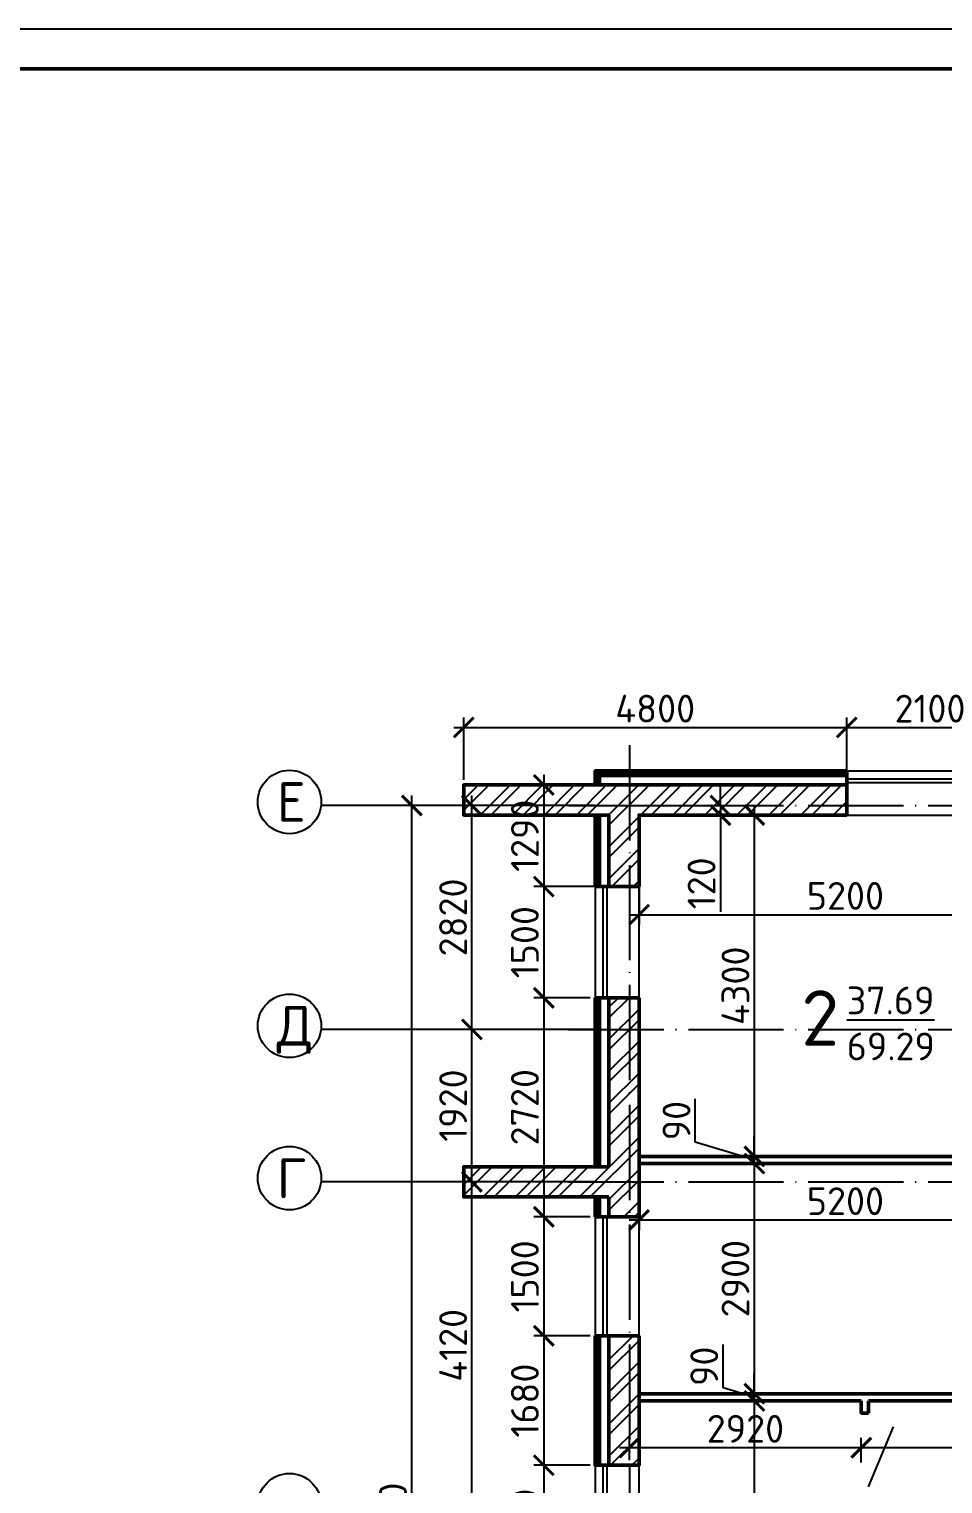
# Model space of a CAD drawing. Header units: millimetres. Extents: x -121275 to -95372, y 16759 to 40426.
# Drawn here: x -118187.4 to -118072.2, y 39449 to 39632.2 of the extents above; entities that cross this region are included whole.
import ezdxf

# ---------------------------------------------------------------- set-up
doc = ezdxf.new("R2010")
doc.units = ezdxf.units.MM
doc.header["$LTSCALE"] = 0.5
doc.linetypes.add('ACAD_ISO04W100', pattern=[30, 24, -3, 0, -3])
for name, color, linetype, lineweight in [('0.25-STAMP', 10, 'Continuous', 25), ('0.3-STAMP', 7, 'Continuous', 30), ('построения', 6, 'Continuous', 25), ('ТОЛСТЫЕ3', 7, 'Continuous', 50), ('ТОНКИЕе', 7, 'Continuous', 25)]:
    doc.layers.add(name, color=color, linetype=linetype, lineweight=lineweight)
for name, color, linetype in [('оси', 7, 'ACAD_ISO04W100'), ('размеры', 7, 'Continuous'), ('тонкие', 7, 'Continuous')]:
    doc.layers.add(name, color=color, linetype=linetype)
doc.styles.add('Наклонный', font='isocpeur.ttf', dxfattribs={"height": 3.5})
doc.dimstyles.new('СТРОИТЕЛЬНЫЙ', dxfattribs={"dimtxt": 3.5, "dimasz": 2.5, "dimexe": 1.25, "dimexo": 0.625, "dimtad": 1, "dimdec": 0, "dimlfac": 100, "dimdsep": 46, "dimtxsty": 'Наклонный', "dimblk1": 'ARCHTICK', "dimblk2": 'ARCHTICK', "dimsah": 1, "dimcen": 0, "dimdle": 1.25, "dimadec": 0, "dimazin": 0, "dimtfac": 0.75, "dimtdec": 0, "dimtmove": 0, "dimatfit": 3, "dimldrblk": 'ARCHTICK', "dimfxl": 1, "dimtolj": 1, "dimtzin": 0, "dimarcsym": 0})
pattern_1 = [(45, (2097.6295, 1014.2258), (-2.02055763, 2.02055763), []), (45, (2098.9765, 1014.2258), (-2.02055763, 2.02055763), [])]

# ---------------------------------------------------------------- blocks, each defined once
blk = doc.blocks.new('_ArchTick')
at = {"color": 0, "linetype": 'ByBlock', "const_width": 0.15}
blk.add_lwpolyline([(-0.5, -0.5), (0.5, 0.5)], dxfattribs=at)
blk = doc.blocks.new('*D943')
at = {"layer": 'Defpoints', "color": 0, "transparency": 16777216}
for p in [(-118131.56, 39487.02), (-118115.35, 39487.02), (-118115.35, 39445.82)]:
    blk.add_point(p, dxfattribs=at)
at = {"layer": 'размеры', "color": 0, "lineweight": -2, "transparency": 16777216}
for p, q in [((-118131.56, 39444.57), (-118131.56, 39488.27)), ((-118115.98, 39487.02), (-118132.81, 39487.02)), ((-118115.98, 39445.82), (-118132.81, 39445.82))]:
    blk.add_line(p, q, dxfattribs=at)
at = {"layer": 'размеры', "color": 0, "lineweight": -2, "transparency": 16777216, "xscale": 2.5, "yscale": 2.5, "zscale": 2.5}
for p, rotation in [((-118131.56, 39487.02), 90), ((-118131.56, 39445.82), 270)]:
    blk.add_blockref('_ArchTick', p, dxfattribs=dict(at, rotation=rotation))
at = {"layer": 'размеры', "color": 0, "transparency": 16777216, "insert": (-118133.93, 39466.42), "char_height": 3.5, "attachment_point": 5, "rotation": 90, "style": 'Наклонный'}
blk.add_mtext('\\A1;4120', dxfattribs=at)
blk = doc.blocks.new('*D944')
at = {"layer": 'Defpoints', "color": 0, "transparency": 16777216}
for p in [(-118131.56, 39506.22), (-118115.35, 39506.22), (-118115.35, 39487.02)]:
    blk.add_point(p, dxfattribs=at)
at = {"layer": 'размеры', "color": 0, "lineweight": -2, "transparency": 16777216}
for p, q in [((-118115.98, 39506.22), (-118132.81, 39506.22)), ((-118131.56, 39485.77), (-118131.56, 39507.47)), ((-118115.98, 39487.02), (-118132.81, 39487.02))]:
    blk.add_line(p, q, dxfattribs=at)
at = {"layer": 'размеры', "color": 0, "lineweight": -2, "transparency": 16777216, "xscale": 2.5, "yscale": 2.5, "zscale": 2.5}
for p, rotation in [((-118131.56, 39506.22), 90), ((-118131.56, 39487.02), 270)]:
    blk.add_blockref('_ArchTick', p, dxfattribs=dict(at, rotation=rotation))
at = {"layer": 'размеры', "color": 0, "transparency": 16777216, "insert": (-118133.93, 39496.62), "char_height": 3.5, "attachment_point": 5, "rotation": 90, "style": 'Наклонный'}
blk.add_mtext('\\A1;1920', dxfattribs=at)
blk = doc.blocks.new('*D945')
at = {"layer": 'Defpoints', "color": 0, "transparency": 16777216}
for p in [(-118131.56, 39534.42), (-118115.35, 39534.42), (-118115.35, 39506.22)]:
    blk.add_point(p, dxfattribs=at)
at = {"layer": 'размеры', "color": 0, "lineweight": -2, "transparency": 16777216}
for p, q in [((-118131.56, 39504.97), (-118131.56, 39535.67)), ((-118115.98, 39534.42), (-118132.81, 39534.42)), ((-118115.98, 39506.22), (-118132.81, 39506.22))]:
    blk.add_line(p, q, dxfattribs=at)
at = {"layer": 'размеры', "color": 0, "lineweight": -2, "transparency": 16777216, "xscale": 2.5, "yscale": 2.5, "zscale": 2.5}
for p, rotation in [((-118131.56, 39534.42), 90), ((-118131.56, 39506.22), 270)]:
    blk.add_blockref('_ArchTick', p, dxfattribs=dict(at, rotation=rotation))
at = {"layer": 'размеры', "color": 0, "transparency": 16777216, "insert": (-118133.93, 39520.32), "char_height": 3.5, "attachment_point": 5, "rotation": 90, "style": 'Наклонный'}
blk.add_mtext('\\A1;2820', dxfattribs=at)
blk = doc.blocks.new('*D972')
at = {"layer": 'Defpoints', "color": 0, "transparency": 16777216}
for p in [(-118119.38, 39534.42), (-118110.49, 39533.22), (-118100.24, 39533.22)]:
    blk.add_point(p, dxfattribs=at)
at = {"layer": 'размеры', "color": 0, "lineweight": -2, "transparency": 16777216}
for p, q in [((-118100.24, 39534.42), (-118100.24, 39536.92)), ((-118118.76, 39534.42), (-118098.99, 39534.42)), ((-118100.24, 39534.42), (-118100.24, 39533.22)), ((-118109.86, 39533.22), (-118098.99, 39533.22)), ((-118100.24, 39533.22), (-118100.24, 39521.02))]:
    blk.add_line(p, q, dxfattribs=at)
at = {"layer": 'размеры', "color": 0, "lineweight": -2, "transparency": 16777216, "xscale": 2.5, "yscale": 2.5, "zscale": 2.5}
for p, rotation in [((-118100.24, 39534.42), 270), ((-118100.24, 39533.22), 90)]:
    blk.add_blockref('_ArchTick', p, dxfattribs=dict(at, rotation=rotation))
at = {"layer": 'размеры', "color": 0, "transparency": 16777216, "insert": (-118102.62, 39524.62), "char_height": 3.5, "attachment_point": 5, "rotation": 90, "style": 'Наклонный'}
blk.add_mtext('\\A1;120', dxfattribs=at)
blk = doc.blocks.new('*D947')
at = {"layer": 'Defpoints', "color": 0, "transparency": 16777216}
for p in [(-118139.12, 39534.42), (-118131.56, 39534.42), (-118131.56, 39352.02)]:
    blk.add_point(p, dxfattribs=at)
at = {"layer": 'размеры', "color": 0, "lineweight": -2, "transparency": 16777216}
for p, q in [((-118139.12, 39350.77), (-118139.12, 39535.67)), ((-118132.18, 39534.42), (-118140.37, 39534.42)), ((-118132.18, 39352.02), (-118140.37, 39352.02))]:
    blk.add_line(p, q, dxfattribs=at)
at = {"layer": 'размеры', "color": 0, "lineweight": -2, "transparency": 16777216, "xscale": 2.5, "yscale": 2.5, "zscale": 2.5}
for p, rotation in [((-118139.12, 39534.42), 90), ((-118139.12, 39352.02), 270)]:
    blk.add_blockref('_ArchTick', p, dxfattribs=dict(at, rotation=rotation))
at = {"layer": 'размеры', "color": 0, "transparency": 16777216, "insert": (-118141.5, 39443.22), "char_height": 3.5, "attachment_point": 5, "rotation": 90, "style": 'Наклонный'}
blk.add_mtext('\\A1;18240', dxfattribs=at)
blk = doc.blocks.new('*D979')
at = {"layer": 'Defpoints', "color": 0, "transparency": 16777216}
for p in [(-118084.33, 39544.26), (-118084.33, 39537.27), (-118132.59, 39537.02)]:
    blk.add_point(p, dxfattribs=at)
at = {"layer": 'размеры', "color": 0, "lineweight": -2, "transparency": 16777216}
for p, q in [((-118132.59, 39537.65), (-118132.59, 39545.51)), ((-118084.33, 39537.9), (-118084.33, 39545.51)), ((-118133.84, 39544.26), (-118083.08, 39544.26))]:
    blk.add_line(p, q, dxfattribs=at)
at = {"layer": 'размеры', "color": 0, "lineweight": -2, "transparency": 16777216, "xscale": 2.5, "yscale": 2.5, "zscale": 2.5, "rotation": 180}
blk.add_blockref('_ArchTick', (-118132.59, 39544.26), dxfattribs=at)
at = {"layer": 'размеры', "color": 0, "lineweight": -2, "transparency": 16777216, "xscale": 2.5, "yscale": 2.5, "zscale": 2.5}
blk.add_blockref('_ArchTick', (-118084.33, 39544.26), dxfattribs=at)
at = {"layer": 'размеры', "color": 0, "transparency": 16777216, "insert": (-118108.46, 39546.63), "char_height": 3.5, "attachment_point": 5, "style": 'Наклонный'}
blk.add_mtext('\\A1;4800', dxfattribs=at)
blk = doc.blocks.new('*D980')
at = {"layer": 'Defpoints', "color": 0, "transparency": 16777216}
for p in [(-118063.33, 39544.26), (-118084.33, 39537.27), (-118063.33, 39538.77)]:
    blk.add_point(p, dxfattribs=at)
at = {"layer": 'размеры', "color": 0, "lineweight": -2, "transparency": 16777216}
for p, q in [((-118084.33, 39537.9), (-118084.33, 39545.51)), ((-118063.33, 39539.4), (-118063.33, 39545.51)), ((-118085.58, 39544.26), (-118062.08, 39544.26))]:
    blk.add_line(p, q, dxfattribs=at)
at = {"layer": 'размеры', "color": 0, "lineweight": -2, "transparency": 16777216, "xscale": 2.5, "yscale": 2.5, "zscale": 2.5, "rotation": 180}
blk.add_blockref('_ArchTick', (-118084.33, 39544.26), dxfattribs=at)
at = {"layer": 'размеры', "color": 0, "lineweight": -2, "transparency": 16777216, "xscale": 2.5, "yscale": 2.5, "zscale": 2.5}
blk.add_blockref('_ArchTick', (-118063.33, 39544.26), dxfattribs=at)
at = {"layer": 'размеры', "color": 0, "transparency": 16777216, "insert": (-118073.83, 39546.63), "char_height": 3.5, "attachment_point": 5, "style": 'Наклонный'}
blk.add_mtext('\\A1;2100', dxfattribs=at)
blk = doc.blocks.new('*D983')
at = {"layer": 'Defpoints', "color": 0, "transparency": 16777216}
for p in [(-118110.49, 39533.22), (-118058.49, 39533.22), (-118058.49, 39520.67)]:
    blk.add_point(p, dxfattribs=at)
at = {"layer": 'размеры', "color": 0, "lineweight": -2, "transparency": 16777216}
for p, q in [((-118110.49, 39532.6), (-118110.49, 39519.42)), ((-118058.49, 39532.6), (-118058.49, 39519.42)), ((-118111.74, 39520.67), (-118057.24, 39520.67))]:
    blk.add_line(p, q, dxfattribs=at)
at = {"layer": 'размеры', "color": 0, "lineweight": -2, "transparency": 16777216, "xscale": 2.5, "yscale": 2.5, "zscale": 2.5, "rotation": 180}
blk.add_blockref('_ArchTick', (-118110.49, 39520.67), dxfattribs=at)
at = {"layer": 'размеры', "color": 0, "lineweight": -2, "transparency": 16777216, "xscale": 2.5, "yscale": 2.5, "zscale": 2.5}
blk.add_blockref('_ArchTick', (-118058.49, 39520.67), dxfattribs=at)
at = {"layer": 'размеры', "color": 0, "transparency": 16777216, "insert": (-118084.49, 39523.04), "char_height": 3.5, "attachment_point": 5, "style": 'Наклонный'}
blk.add_mtext('\\A1;5200', dxfattribs=at)
blk = doc.blocks.new('*D987')
at = {"layer": 'Defpoints', "color": 0, "transparency": 16777216}
for p in [(-118097.41, 39533.22), (-118110.49, 39490.22), (-118095.97, 39490.22)]:
    blk.add_point(p, dxfattribs=at)
at = {"layer": 'размеры', "color": 0, "lineweight": -2, "transparency": 16777216}
for p, q in [((-118095.97, 39534.47), (-118095.97, 39488.97)), ((-118096.79, 39533.22), (-118094.72, 39533.22)), ((-118109.86, 39490.22), (-118094.72, 39490.22))]:
    blk.add_line(p, q, dxfattribs=at)
at = {"layer": 'размеры', "color": 0, "lineweight": -2, "transparency": 16777216, "xscale": 2.5, "yscale": 2.5, "zscale": 2.5}
for p, rotation in [((-118095.97, 39533.22), 90), ((-118095.97, 39490.22), 270)]:
    blk.add_blockref('_ArchTick', p, dxfattribs=dict(at, rotation=rotation))
at = {"layer": 'размеры', "color": 0, "transparency": 16777216, "insert": (-118098.35, 39511.72), "char_height": 3.5, "attachment_point": 5, "rotation": 90, "style": 'Наклонный'}
blk.add_mtext('\\A1;4300', dxfattribs=at)
blk = doc.blocks.new('*D988')
at = {"layer": 'Defpoints', "color": 0, "transparency": 16777216}
for p in [(-118110.49, 39490.22), (-118095.97, 39489.32), (-118095.97, 39489.32)]:
    blk.add_point(p, dxfattribs=at)
at = {"layer": 'размеры', "color": 0, "lineweight": -2, "transparency": 16777216}
for p, q in [((-118103.41, 39492.01), (-118103.41, 39497.46)), ((-118095.97, 39489.77), (-118103.41, 39492.01)), ((-118095.97, 39490.22), (-118095.97, 39492.72)), ((-118109.86, 39490.22), (-118094.72, 39490.22)), ((-118095.97, 39490.22), (-118095.97, 39489.32)), ((-118095.97, 39490.22), (-118095.97, 39489.32)), ((-118096.6, 39489.32), (-118097.22, 39489.32)), ((-118095.97, 39489.32), (-118095.97, 39486.82))]:
    blk.add_line(p, q, dxfattribs=at)
at = {"layer": 'размеры', "color": 0, "lineweight": -2, "transparency": 16777216, "xscale": 2.5, "yscale": 2.5, "zscale": 2.5}
for p, rotation in [((-118095.97, 39490.22), 270), ((-118095.97, 39489.32), 90)]:
    blk.add_blockref('_ArchTick', p, dxfattribs=dict(at, rotation=rotation))
at = {"layer": 'размеры', "color": 0, "transparency": 16777216, "insert": (-118105.78, 39494.73), "char_height": 3.5, "attachment_point": 5, "rotation": 90, "style": 'Наклонный'}
blk.add_mtext('\\A1;90', dxfattribs=at)
blk = doc.blocks.new('*D989')
at = {"layer": 'Defpoints', "color": 0, "transparency": 16777216}
for p in [(-118095.97, 39489.32), (-118095.97, 39460.32), (-118084.49, 39460.32)]:
    blk.add_point(p, dxfattribs=at)
at = {"layer": 'размеры', "color": 0, "lineweight": -2, "transparency": 16777216}
for p, q in [((-118095.97, 39490.57), (-118095.97, 39459.07)), ((-118096.6, 39489.32), (-118097.22, 39489.32)), ((-118085.11, 39460.32), (-118097.22, 39460.32))]:
    blk.add_line(p, q, dxfattribs=at)
at = {"layer": 'размеры', "color": 0, "lineweight": -2, "transparency": 16777216, "xscale": 2.5, "yscale": 2.5, "zscale": 2.5}
for p, rotation in [((-118095.97, 39489.32), 90), ((-118095.97, 39460.32), 270)]:
    blk.add_blockref('_ArchTick', p, dxfattribs=dict(at, rotation=rotation))
at = {"layer": 'размеры', "color": 0, "transparency": 16777216, "insert": (-118098.35, 39474.82), "char_height": 3.5, "attachment_point": 5, "rotation": 90, "style": 'Наклонный'}
blk.add_mtext('\\A1;2900', dxfattribs=at)
blk = doc.blocks.new('*D990')
at = {"layer": 'Defpoints', "color": 0, "transparency": 16777216}
for p in [(-118084.49, 39460.32), (-118095.97, 39459.42), (-118095.97, 39459.42)]:
    blk.add_point(p, dxfattribs=at)
at = {"layer": 'размеры', "color": 0, "lineweight": -2, "transparency": 16777216}
for p, q in [((-118099.91, 39461.06), (-118099.91, 39466.51)), ((-118095.97, 39460.32), (-118095.97, 39462.82)), ((-118095.97, 39459.87), (-118099.91, 39461.06)), ((-118085.11, 39460.32), (-118097.22, 39460.32)), ((-118095.97, 39460.32), (-118095.97, 39459.42)), ((-118095.97, 39460.32), (-118095.97, 39459.42)), ((-118096.6, 39459.42), (-118097.22, 39459.42)), ((-118095.97, 39459.42), (-118095.97, 39456.92))]:
    blk.add_line(p, q, dxfattribs=at)
at = {"layer": 'размеры', "color": 0, "lineweight": -2, "transparency": 16777216, "xscale": 2.5, "yscale": 2.5, "zscale": 2.5}
for p, rotation in [((-118095.97, 39460.32), 270), ((-118095.97, 39459.42), 90)]:
    blk.add_blockref('_ArchTick', p, dxfattribs=dict(at, rotation=rotation))
at = {"layer": 'размеры', "color": 0, "transparency": 16777216, "insert": (-118102.28, 39463.78), "char_height": 3.5, "attachment_point": 5, "rotation": 90, "style": 'Наклонный'}
blk.add_mtext('\\A1;90', dxfattribs=at)
blk = doc.blocks.new('*D991')
at = {"layer": 'Defpoints', "color": 0, "transparency": 16777216}
for p in [(-118095.97, 39459.42), (-118110.49, 39425.92), (-118095.97, 39425.92)]:
    blk.add_point(p, dxfattribs=at)
at = {"layer": 'размеры', "color": 0, "lineweight": -2, "transparency": 16777216}
for p, q in [((-118095.97, 39460.67), (-118095.97, 39424.67)), ((-118096.6, 39459.42), (-118097.22, 39459.42)), ((-118109.86, 39425.92), (-118094.72, 39425.92))]:
    blk.add_line(p, q, dxfattribs=at)
at = {"layer": 'размеры', "color": 0, "lineweight": -2, "transparency": 16777216, "xscale": 2.5, "yscale": 2.5, "zscale": 2.5}
for p, rotation in [((-118095.97, 39459.42), 90), ((-118095.97, 39425.92), 270)]:
    blk.add_blockref('_ArchTick', p, dxfattribs=dict(at, rotation=rotation))
at = {"layer": 'размеры', "color": 0, "transparency": 16777216, "insert": (-118098.35, 39442.67), "char_height": 3.5, "attachment_point": 5, "rotation": 90, "style": 'Наклонный'}
blk.add_mtext('\\A1;3350', dxfattribs=at)
blk = doc.blocks.new('*D995')
at = {"layer": 'Defpoints', "color": 0, "transparency": 16777216}
for p in [(-118110.49, 39489.32), (-118058.49, 39489.32), (-118058.49, 39482.21)]:
    blk.add_point(p, dxfattribs=at)
at = {"layer": 'размеры', "color": 0, "lineweight": -2, "transparency": 16777216}
for p, q in [((-118110.49, 39488.7), (-118110.49, 39480.96)), ((-118058.49, 39488.7), (-118058.49, 39480.96)), ((-118111.74, 39482.21), (-118057.24, 39482.21))]:
    blk.add_line(p, q, dxfattribs=at)
at = {"layer": 'размеры', "color": 0, "lineweight": -2, "transparency": 16777216, "xscale": 2.5, "yscale": 2.5, "zscale": 2.5, "rotation": 180}
blk.add_blockref('_ArchTick', (-118110.49, 39482.21), dxfattribs=at)
at = {"layer": 'размеры', "color": 0, "lineweight": -2, "transparency": 16777216, "xscale": 2.5, "yscale": 2.5, "zscale": 2.5}
blk.add_blockref('_ArchTick', (-118058.49, 39482.21), dxfattribs=at)
at = {"layer": 'размеры', "color": 0, "transparency": 16777216, "insert": (-118084.49, 39484.58), "char_height": 3.5, "attachment_point": 5, "style": 'Наклонный'}
blk.add_mtext('\\A1;5200', dxfattribs=at)
blk = doc.blocks.new('*D949')
at = {"layer": 'Defpoints', "color": 0, "transparency": 16777216}
for p in [(-118082.49, 39453.53), (-118111.69, 39451.31), (-118082.49, 39451.04)]:
    blk.add_point(p, dxfattribs=at)
at = {"layer": 'размеры', "color": 0, "lineweight": -2, "transparency": 16777216}
for p, q in [((-118111.69, 39451.94), (-118111.69, 39454.78)), ((-118082.49, 39451.67), (-118082.49, 39454.78)), ((-118112.94, 39453.53), (-118081.24, 39453.53))]:
    blk.add_line(p, q, dxfattribs=at)
at = {"layer": 'размеры', "color": 0, "lineweight": -2, "transparency": 16777216, "xscale": 2.5, "yscale": 2.5, "zscale": 2.5, "rotation": 180}
blk.add_blockref('_ArchTick', (-118111.69, 39453.53), dxfattribs=at)
at = {"layer": 'размеры', "color": 0, "lineweight": -2, "transparency": 16777216, "xscale": 2.5, "yscale": 2.5, "zscale": 2.5}
blk.add_blockref('_ArchTick', (-118082.49, 39453.53), dxfattribs=at)
at = {"layer": 'размеры', "color": 0, "transparency": 16777216, "insert": (-118097.09, 39455.9), "char_height": 3.5, "attachment_point": 5, "style": 'Наклонный'}
blk.add_mtext('\\A1;2920', dxfattribs=at)
blk = doc.blocks.new('*D950')
at = {"layer": 'Defpoints', "color": 0, "transparency": 16777216}
for p in [(-118041.59, 39453.53), (-118082.49, 39451.04), (-118041.59, 39449.58)]:
    blk.add_point(p, dxfattribs=at)
at = {"layer": 'размеры', "color": 0, "lineweight": -2, "transparency": 16777216}
for p, q in [((-118082.49, 39451.67), (-118082.49, 39454.78)), ((-118041.59, 39450.2), (-118041.59, 39454.78)), ((-118083.74, 39453.53), (-118040.34, 39453.53))]:
    blk.add_line(p, q, dxfattribs=at)
at = {"layer": 'размеры', "color": 0, "lineweight": -2, "transparency": 16777216, "xscale": 2.5, "yscale": 2.5, "zscale": 2.5, "rotation": 180}
blk.add_blockref('_ArchTick', (-118082.49, 39453.53), dxfattribs=at)
at = {"layer": 'размеры', "color": 0, "lineweight": -2, "transparency": 16777216, "xscale": 2.5, "yscale": 2.5, "zscale": 2.5}
blk.add_blockref('_ArchTick', (-118041.59, 39453.53), dxfattribs=at)
at = {"layer": 'размеры', "color": 0, "transparency": 16777216, "insert": (-118062.04, 39455.9), "char_height": 3.5, "attachment_point": 5, "style": 'Наклонный'}
blk.add_mtext('\\A1;4090', dxfattribs=at)
blk = doc.blocks.new('*D1036')
at = {"layer": 'Defpoints', "color": 0, "transparency": 16777216}
for p in [(-118114.29, 39537.02), (-118122.5, 39524.21), (-118114.29, 39524.21)]:
    blk.add_point(p, dxfattribs=at)
at = {"layer": 'размеры', "color": 0, "lineweight": -2, "transparency": 16777216}
for p, q in [((-118122.5, 39538.27), (-118122.5, 39522.96)), ((-118114.91, 39537.02), (-118123.75, 39537.02)), ((-118114.91, 39524.21), (-118123.75, 39524.21))]:
    blk.add_line(p, q, dxfattribs=at)
at = {"layer": 'размеры', "color": 0, "lineweight": -2, "transparency": 16777216, "xscale": 2.5, "yscale": 2.5, "zscale": 2.5}
for p, rotation in [((-118122.5, 39537.02), 90), ((-118122.5, 39524.21), 270)]:
    blk.add_blockref('_ArchTick', p, dxfattribs=dict(at, rotation=rotation))
at = {"layer": 'размеры', "color": 0, "transparency": 16777216, "insert": (-118124.88, 39530.62), "char_height": 3.5, "attachment_point": 5, "rotation": 90, "style": 'Наклонный'}
blk.add_mtext('\\A1;1290', dxfattribs=at)
blk = doc.blocks.new('*D1037')
at = {"layer": 'Defpoints', "color": 0, "transparency": 16777216}
for p in [(-118114.29, 39524.21), (-118122.5, 39510.21), (-118116.04, 39510.21)]:
    blk.add_point(p, dxfattribs=at)
at = {"layer": 'размеры', "color": 0, "lineweight": -2, "transparency": 16777216}
for p, q in [((-118122.5, 39525.46), (-118122.5, 39508.96)), ((-118114.91, 39524.21), (-118123.75, 39524.21)), ((-118116.66, 39510.21), (-118123.75, 39510.21))]:
    blk.add_line(p, q, dxfattribs=at)
at = {"layer": 'размеры', "color": 0, "lineweight": -2, "transparency": 16777216, "xscale": 2.5, "yscale": 2.5, "zscale": 2.5}
for p, rotation in [((-118122.5, 39524.21), 90), ((-118122.5, 39510.21), 270)]:
    blk.add_blockref('_ArchTick', p, dxfattribs=dict(at, rotation=rotation))
at = {"layer": 'размеры', "color": 0, "transparency": 16777216, "insert": (-118124.88, 39517.21), "char_height": 3.5, "attachment_point": 5, "rotation": 90, "style": 'Наклонный'}
blk.add_mtext('\\A1;1500', dxfattribs=at)
blk = doc.blocks.new('*D1038')
at = {"layer": 'Defpoints', "color": 0, "transparency": 16777216}
for p in [(-118116.04, 39510.21), (-118122.5, 39482.61), (-118116.04, 39482.61)]:
    blk.add_point(p, dxfattribs=at)
at = {"layer": 'размеры', "color": 0, "lineweight": -2, "transparency": 16777216}
for p, q in [((-118116.66, 39510.21), (-118123.75, 39510.21)), ((-118122.5, 39511.46), (-118122.5, 39481.36)), ((-118116.66, 39482.61), (-118123.75, 39482.61))]:
    blk.add_line(p, q, dxfattribs=at)
at = {"layer": 'размеры', "color": 0, "lineweight": -2, "transparency": 16777216, "xscale": 2.5, "yscale": 2.5, "zscale": 2.5}
for p, rotation in [((-118122.5, 39510.21), 90), ((-118122.5, 39482.61), 270)]:
    blk.add_blockref('_ArchTick', p, dxfattribs=dict(at, rotation=rotation))
at = {"layer": 'размеры', "color": 0, "transparency": 16777216, "insert": (-118124.88, 39496.41), "char_height": 3.5, "attachment_point": 5, "rotation": 90, "style": 'Наклонный'}
blk.add_mtext('\\A1;2720', dxfattribs=at)
blk = doc.blocks.new('*D1039')
at = {"layer": 'Defpoints', "color": 0, "transparency": 16777216}
for p in [(-118116.04, 39482.61), (-118122.5, 39467.61), (-118116.04, 39467.61)]:
    blk.add_point(p, dxfattribs=at)
at = {"layer": 'размеры', "color": 0, "lineweight": -2, "transparency": 16777216}
for p, q in [((-118116.66, 39482.61), (-118123.75, 39482.61)), ((-118122.5, 39483.86), (-118122.5, 39466.36)), ((-118116.66, 39467.61), (-118123.75, 39467.61))]:
    blk.add_line(p, q, dxfattribs=at)
at = {"layer": 'размеры', "color": 0, "lineweight": -2, "transparency": 16777216, "xscale": 2.5, "yscale": 2.5, "zscale": 2.5}
for p, rotation in [((-118122.5, 39482.61), 90), ((-118122.5, 39467.61), 270)]:
    blk.add_blockref('_ArchTick', p, dxfattribs=dict(at, rotation=rotation))
at = {"layer": 'размеры', "color": 0, "transparency": 16777216, "insert": (-118124.88, 39475.11), "char_height": 3.5, "attachment_point": 5, "rotation": 90, "style": 'Наклонный'}
blk.add_mtext('\\A1;1500', dxfattribs=at)
blk = doc.blocks.new('*D1040')
at = {"layer": 'Defpoints', "color": 0, "transparency": 16777216}
for p in [(-118116.04, 39467.61), (-118122.5, 39451.31), (-118116.04, 39451.31)]:
    blk.add_point(p, dxfattribs=at)
at = {"layer": 'размеры', "color": 0, "lineweight": -2, "transparency": 16777216}
for p, q in [((-118116.66, 39467.61), (-118123.75, 39467.61)), ((-118122.5, 39468.86), (-118122.5, 39450.06)), ((-118116.66, 39451.31), (-118123.75, 39451.31))]:
    blk.add_line(p, q, dxfattribs=at)
at = {"layer": 'размеры', "color": 0, "lineweight": -2, "transparency": 16777216, "xscale": 2.5, "yscale": 2.5, "zscale": 2.5}
for p, rotation in [((-118122.5, 39467.61), 90), ((-118122.5, 39451.31), 270)]:
    blk.add_blockref('_ArchTick', p, dxfattribs=dict(at, rotation=rotation))
at = {"layer": 'размеры', "color": 0, "transparency": 16777216, "insert": (-118124.88, 39459.46), "char_height": 3.5, "attachment_point": 5, "rotation": 90, "style": 'Наклонный'}
blk.add_mtext('\\A1;1680', dxfattribs=at)
blk = doc.blocks.new('*D1041')
at = {"layer": 'Defpoints', "color": 0, "transparency": 16777216}
for p in [(-118116.04, 39451.31), (-118122.5, 39436.31), (-118116.04, 39436.31)]:
    blk.add_point(p, dxfattribs=at)
at = {"layer": 'размеры', "color": 0, "lineweight": -2, "transparency": 16777216}
for p, q in [((-118116.66, 39451.31), (-118123.75, 39451.31)), ((-118122.5, 39452.56), (-118122.5, 39435.06)), ((-118116.66, 39436.31), (-118123.75, 39436.31))]:
    blk.add_line(p, q, dxfattribs=at)
at = {"layer": 'размеры', "color": 0, "lineweight": -2, "transparency": 16777216, "xscale": 2.5, "yscale": 2.5, "zscale": 2.5}
for p, rotation in [((-118122.5, 39451.31), 90), ((-118122.5, 39436.31), 270)]:
    blk.add_blockref('_ArchTick', p, dxfattribs=dict(at, rotation=rotation))
at = {"layer": 'размеры', "color": 0, "transparency": 16777216, "insert": (-118124.88, 39443.81), "char_height": 3.5, "attachment_point": 5, "rotation": 90, "style": 'Наклонный'}
blk.add_mtext('\\A1;1500', dxfattribs=at)

msp = doc.modelspace()

# ---------------------------------------------------------------- hatches: boundary and pattern name
at = {"layer": 'тонкие', "transparency": 33554687}
h = msp.add_hatch(dxfattribs=at)
h.set_pattern_fill('ANSI32', scale=0.3)
h.set_pattern_definition(pattern_1)
h.paths.add_polyline_path([(-118114.287, 39537.025), (-118132.587, 39537.025), (-118132.587, 39533.225), (-118114.287, 39533.225), (-118114.287, 39524.213), (-118110.487, 39524.213), (-118110.487, 39533.225), (-118084.334, 39533.225), (-118084.334, 39537.025), (-118110.387, 39537.025), (-118114.287, 39537.025)])
h = msp.add_hatch(dxfattribs=at)
h.set_pattern_fill('ANSI32', scale=0.3)
h.set_pattern_definition(pattern_1)
h.paths.add_polyline_path([(-118077.212, 39352.025), (-118114.287, 39352.025), (-118114.287, 39349.425), (-118111.687, 39349.425), (-118077.212, 39349.425)])
h.paths.add_polyline_path([(-118077.212, 39353.313), (-118110.487, 39353.325), (-118110.487, 39367.123), (-118111.687, 39367.123), (-118111.687, 39352.025), (-118077.212, 39352.025)])
h.paths.add_polyline_path([(-118111.687, 39367.123), (-118114.287, 39367.123), (-118114.287, 39365.725), (-118114.287, 39365.725), (-118114.287, 39365.725), (-118132.587, 39365.725), (-118132.587, 39361.925), (-118114.287, 39361.925), (-118114.287, 39352.025), (-118111.687, 39352.025)])
h.paths.add_polyline_path([(-118111.687, 39392.827), (-118114.287, 39392.827), (-118114.287, 39382.923), (-118111.687, 39382.923)])
h.paths.add_polyline_path([(-118110.487, 39392.827), (-118111.687, 39392.827), (-118111.687, 39382.923), (-118110.487, 39382.923)])
h.paths.add_polyline_path([(-118110.487, 39422.125), (-118110.487, 39424.025), (-118111.687, 39424.025), (-118111.687, 39409.463), (-118110.487, 39409.463)])
h.paths.add_polyline_path([(-118111.687, 39510.213), (-118114.287, 39510.213), (-118114.287, 39488.913), (-118132.587, 39488.913), (-118132.587, 39485.113), (-118114.287, 39485.113), (-118114.287, 39485.113), (-118114.287, 39488.913), (-118114.287, 39485.113), (-118114.287, 39482.613), (-118111.687, 39482.613)])
h.paths.add_polyline_path([(-118110.487, 39487.025), (-118111.687, 39487.025), (-118111.687, 39482.613), (-118110.487, 39482.613)])
h.paths.add_polyline_path([(-118110.487, 39489.325), (-118110.487, 39501.113), (-118110.487, 39510.213), (-118111.687, 39510.213), (-118111.687, 39487.025), (-118110.487, 39487.025)])
h.paths.add_polyline_path([(-118111.687, 39436.312), (-118114.287, 39436.312), (-118114.287, 39425.925), (-118132.587, 39425.925), (-118132.587, 39422.125), (-118114.287, 39422.125), (-118114.287, 39409.463), (-118111.687, 39409.463)])
h.paths.add_polyline_path([(-118114.287, 39451.312), (-118111.687, 39451.312), (-118111.687, 39467.613), (-118114.287, 39467.613)])
h.paths.add_polyline_path([(-118111.687, 39451.312), (-118110.487, 39451.312), (-118110.487, 39467.613), (-118111.687, 39467.613)])

# ---------------------------------------------------------------- linework, layer by layer
at = {"layer": '0.25-STAMP', "color": 7}
msp.add_lwpolyline([(-118607.861, 39038.24), (-117766.861, 39038.24), (-117766.861, 39632.24), (-118607.861, 39632.24), (-118607.861, 39038.24)], dxfattribs=at)
at = {"layer": '0.3-STAMP', "color": 7, "lineweight": 50}
msp.add_lwpolyline([(-118587.861, 39043.24), (-117771.861, 39043.24), (-117771.861, 39627.24), (-118587.861, 39627.24), (-118587.861, 39043.24)], dxfattribs=at)
at = {"layer": 'оси', "color": 7}
for points in [[(-118111.687, 39542.025), (-118111.687, 39451.312)], [(-118119.384, 39534.425), (-117961.126, 39534.425)], [(-118119.384, 39506.225), (-117961.519, 39506.225)], [(-118119.384, 39487.025), (-117828.747, 39487.025)], [(-118111.687, 39451.312), (-118111.687, 39352.025)]]:
    msp.add_lwpolyline(points, dxfattribs=at)
at = {"layer": 'построения', "color": 7, "lineweight": 50}
for points in [[(-118084.334, 39537.025), (-118110.387, 39537.025), (-118114.287, 39537.025)], [(-118114.287, 39533.225), (-118114.287, 39524.213)], [(-118084.334, 39533.225), (-118110.487, 39533.225), (-118110.487, 39533.225), (-118110.487, 39524.213)], [(-118114.287, 39510.213), (-118114.287, 39488.913)], [(-118110.487, 39501.113), (-118110.487, 39482.613)], [(-118114.287, 39485.113), (-118114.287, 39482.613)], [(-118114.287, 39467.613), (-118114.287, 39451.312)], [(-118110.487, 39467.613), (-118110.487, 39451.312)]]:
    msp.add_lwpolyline(points, dxfattribs=at)
at = {"layer": 'ТОЛСТЫЕ3', "color": 7}
msp.add_lwpolyline([(-118116.037, 39467.613), (-118116.037, 39451.312), (-118110.487, 39451.312), (-118110.487, 39451.312)], dxfattribs=at)
at = {"layer": 'ТОНКИЕе', "color": 7, "lineweight": 50}
for points in [[(-118116.037, 39537.025), (-118116.037, 39538.625), (-118116.037, 39538.775), (-118084.334, 39538.775)], [(-118115.887, 39537.025), (-118115.887, 39538.225), (-118115.887, 39538.625), (-118084.334, 39538.625)], [(-118115.487, 39537.025), (-118115.487, 39538.225), (-118114.287, 39538.225)], [(-118114.287, 39538.225), (-118114.287, 39538.225), (-118084.334, 39538.225)], [(-118084.334, 39538.775), (-118084.334, 39533.225)], [(-118114.287, 39533.225), (-118132.587, 39533.225), (-118132.587, 39537.025), (-118114.287, 39537.025)], [(-118084.334, 39537.025), (-118114.287, 39537.025)], [(-118116.037, 39533.186), (-118116.037, 39533.186), (-118116.037, 39533.225)], [(-118116.037, 39524.213), (-118116.037, 39533.225)], [(-118115.887, 39524.213), (-118115.887, 39533.225)], [(-118115.487, 39524.213), (-118115.487, 39533.225)], [(-118110.487, 39533.225), (-118084.334, 39533.225)], [(-118110.487, 39533.225), (-118110.487, 39524.213)], [(-118116.037, 39524.213), (-118110.487, 39524.213)], [(-118113.287, 39524.213), (-118112.287, 39524.213)], [(-118110.487, 39510.213), (-118114.287, 39510.213), (-118116.037, 39510.213)], [(-118116.037, 39488.913), (-118116.037, 39510.213)], [(-118115.887, 39488.913), (-118115.887, 39510.213)], [(-118115.487, 39488.913), (-118115.487, 39510.213)], [(-118114.287, 39510.213), (-118113.287, 39510.213)], [(-118110.487, 39510.213), (-118110.487, 39490.225), (-118058.487, 39490.225)], [(-118114.287, 39485.113), (-118132.587, 39485.113), (-118132.587, 39488.913), (-118114.287, 39488.913)], [(-118058.487, 39489.325), (-118110.487, 39489.325)], [(-118110.487, 39489.325), (-118110.487, 39482.613)], [(-118116.037, 39482.613), (-118116.037, 39485.113)], [(-118115.887, 39482.613), (-118115.887, 39485.113)], [(-118115.487, 39482.613), (-118115.487, 39485.113)], [(-118116.037, 39482.613), (-118110.487, 39482.613)], [(-118113.287, 39482.613), (-118112.287, 39482.613)], [(-118110.487, 39467.613), (-118114.287, 39467.613), (-118116.037, 39467.613)], [(-118116.037, 39451.312), (-118116.037, 39467.613)], [(-118115.887, 39451.312), (-118115.887, 39467.613)], [(-118115.487, 39451.312), (-118115.487, 39467.613)], [(-118110.487, 39460.325), (-118058.487, 39460.325)], [(-118057.587, 39460.325), (-118057.587, 39460.325), (-118057.587, 39460.325), (-118057.587, 39459.425), (-118081.587, 39459.425)], [(-118082.487, 39459.425), (-118110.487, 39459.425)], [(-118081.587, 39457.89), (-118082.487, 39457.89), (-118082.487, 39459.425)], [(-118081.587, 39459.425), (-118081.587, 39457.89)]]:
    msp.add_lwpolyline(points, dxfattribs=at)
at = {"layer": 'ТОНКИЕе', "color": 7}
for points in [[(-118084.334, 39538.775), (-118084.334, 39537.775), (-118063.334, 39537.775), (-118063.334, 39537.775), (-118063.334, 39537.275), (-118084.334, 39537.275)], [(-118084.334, 39538.775), (-118063.334, 39538.775)], [(-118131.559, 39534.425), (-118150.57, 39534.425)], [(-118084.334, 39533.225), (-118063.334, 39533.225)], [(-118116.037, 39524.213), (-118116.037, 39510.213), (-118115.037, 39510.213), (-118115.037, 39524.213), (-118114.537, 39524.213)], [(-118114.537, 39524.213), (-118114.537, 39510.213), (-118110.487, 39510.213), (-118110.487, 39524.213)], [(-118131.559, 39506.225), (-118150.57, 39506.225)], [(-118131.559, 39487.025), (-118150.57, 39487.025)], [(-118116.037, 39482.613), (-118116.037, 39467.613), (-118115.037, 39467.613), (-118115.037, 39482.613), (-118114.537, 39482.613), (-118114.537, 39467.613), (-118110.487, 39467.613), (-118110.487, 39482.613)], [(-118078.469, 39456.17), (-118081.622, 39448.591)], [(-118116.037, 39451.312), (-118116.037, 39436.312), (-118115.037, 39436.312), (-118115.037, 39451.312), (-118114.537, 39451.312), (-118114.537, 39436.312)], [(-118111.687, 39436.312), (-118110.487, 39436.312), (-118110.487, 39451.312)]]:
    msp.add_lwpolyline(points, dxfattribs=at)
at = {"layer": 'ТОНКИЕе', "color": 7, "lineweight": 50}
for points in [[(-118115.887, 39533.225), (-118115.887, 39533.225)], [(-118110.487, 39482.613), (-118110.487, 39489.325)]]:
    msp.add_lwpolyline(points, close=True, dxfattribs=at)
at = {"layer": 'ТОНКИЕе', "color": 7}
for centre in [(-118154.545, 39534.871), (-118154.545, 39506.671), (-118154.545, 39487.471), (-118154.545, 39446.271)]:
    msp.add_circle(centre, 4, dxfattribs=at)

# ---------------------------------------------------------------- texts
at = {"color": 7, "insert": (-118084.327, 39511.619), "char_height": 3.5, "attachment_point": 1, "style": 'Наклонный'}
msp.add_mtext_dynamic_manual_height_columns('{\\fISOCPEUR|b1|i0|c204|p34;\\L37.69}', width=11, gutter_width=35, heights=[0], dxfattribs=at)
at = {"color": 7, "lineweight": 50, "char_height": 3.5, "attachment_point": 1, "style": 'Наклонный'}
for s, width, insert in [('\\A1;{\\H2x;2} ', 42.38036, (-118090.059, 39511.152)), ('{\\fISOCPEUR|b1|i0|c204|p34;69.29}', 10.80253, (-118084.327, 39505.825))]:
    msp.add_mtext_dynamic_manual_height_columns(s, width=width, gutter_width=35, heights=[0], dxfattribs=dict(at, insert=insert))
at = {"layer": 'ТОНКИЕе', "color": 7, "char_height": 5, "attachment_point": 1, "style": 'Наклонный'}
for s, insert in [('Е', (-118156.145, 39537.374)), ('Д', (-118156.145, 39509.174)), ('Г', (-118156.145, 39489.974))]:
    msp.add_mtext_dynamic_manual_height_columns(s, width=1.68113, gutter_width=35, heights=[0], dxfattribs=dict(at, insert=insert))

# ---------------------------------------------------------------- dimensions: what is measured, and where the dimension line sits
at = {"layer": 'размеры', "color": 7}
dim = msp.add_linear_dim(base=(-118084.334, 39544.258), p1=(-118132.587, 39537.025), p2=(-118084.334, 39537.275), text='4800', dimstyle='СТРОИТЕЛЬНЫЙ', dxfattribs=at)
dim.commit()
dim.dimension.update_dxf_attribs({"geometry": '*D979', "text_midpoint": (-118108.461, 39546.633)})
for base, p1, p2, picture, middle in [((-118063.334, 39544.258), (-118084.334, 39537.275), (-118063.334, 39538.775), '*D980', (-118073.834, 39546.633)), ((-118041.587, 39453.527), (-118082.487, 39451.044), (-118041.587, 39449.579), '*D950', (-118062.037, 39455.902))]:
    dim = msp.add_linear_dim(base=base, p1=p1, p2=p2, dimstyle='СТРОИТЕЛЬНЫЙ', override={"dimtmove": 1}, dxfattribs=at)
    dim.commit()
    dim.dimension.update_dxf_attribs({"geometry": picture, "text_midpoint": middle})
dim = msp.add_linear_dim(base=(-118122.502, 39524.213), p1=(-118114.287, 39537.025), p2=(-118114.287, 39524.213), angle=90, text='1290', dimstyle='СТРОИТЕЛЬНЫЙ', dxfattribs=at)
dim.commit()
dim.dimension.update_dxf_attribs({"geometry": '*D1036', "text_midpoint": (-118124.877, 39530.619)})
dim = msp.add_aligned_dim(p1=(-118131.559, 39352.025), p2=(-118131.559, 39534.425), distance=7.564, dimstyle='СТРОИТЕЛЬНЫЙ', dxfattribs=at)
dim.commit()
dim.dimension.update_dxf_attribs({"geometry": '*D947', "text_midpoint": (-118141.499, 39443.225)})
for base, p1, p2, override, picture, middle in [((-118131.559, 39534.425), (-118115.353, 39506.225), (-118115.353, 39534.425), {"dimtxsty": 'Наклонный', "dimtmove": 1}, '*D945', (-118133.934, 39520.325)), ((-118131.559, 39506.225), (-118115.353, 39487.025), (-118115.353, 39506.225), {"dimtxsty": 'Наклонный', "dimtmove": 1}, '*D944', (-118133.934, 39496.625)), ((-118095.972, 39489.325), (-118110.487, 39490.225), (-118095.972, 39489.325), {"dimtmove": 1}, '*D988', (-118105.784, 39492.631)), ((-118095.972, 39460.325), (-118095.972, 39489.325), (-118084.487, 39460.325), {"dimtmove": 1}, '*D989', (-118098.347, 39474.825)), ((-118131.559, 39487.025), (-118115.353, 39445.825), (-118115.353, 39487.025), {"dimtxsty": 'Наклонный', "dimtmove": 1}, '*D943', (-118133.934, 39466.425)), ((-118122.502, 39467.613), (-118116.037, 39482.613), (-118116.037, 39467.613), {"dimtmove": 1}, '*D1039', (-118124.877, 39475.113)), ((-118095.972, 39459.425), (-118084.487, 39460.325), (-118095.972, 39459.425), {"dimtmove": 1}, '*D990', (-118102.284, 39461.681)), ((-118095.972, 39425.925), (-118095.972, 39459.425), (-118110.487, 39425.925), {"dimtmove": 1}, '*D991', (-118098.347, 39442.675)), ((-118122.502, 39436.312), (-118116.037, 39451.312), (-118116.037, 39436.312), {"dimtmove": 1}, '*D1041', (-118124.877, 39443.812))]:
    dim = msp.add_linear_dim(base=base, p1=p1, p2=p2, angle=90, dimstyle='СТРОИТЕЛЬНЫЙ', override=override, dxfattribs=at)
    dim.commit()
    dim.dimension.update_dxf_attribs({"geometry": picture, "text_midpoint": middle})
for base, p1, p2, picture, middle in [((-118100.245, 39533.225), (-118119.384, 39534.425), (-118110.487, 39533.225), '*D972', (-118102.62, 39524.625)), ((-118095.972, 39490.225), (-118097.411, 39533.225), (-118110.487, 39490.225), '*D987', (-118098.347, 39511.725))]:
    dim = msp.add_linear_dim(base=base, p1=p1, p2=p2, angle=90, dimstyle='СТРОИТЕЛЬНЫЙ', dxfattribs=at)
    dim.commit()
    dim.dimension.update_dxf_attribs({"geometry": picture, "text_midpoint": middle})
for base, p1, p2, picture, middle in [((-118058.487, 39520.665), (-118110.487, 39533.225), (-118058.487, 39533.225), '*D983', (-118084.487, 39523.04)), ((-118058.487, 39482.207), (-118110.487, 39489.325), (-118058.487, 39489.325), '*D995', (-118084.487, 39484.582)), ((-118082.487, 39453.527), (-118111.687, 39451.312), (-118082.487, 39451.044), '*D949', (-118097.087, 39455.902))]:
    dim = msp.add_linear_dim(base=base, p1=p1, p2=p2, dimstyle='СТРОИТЕЛЬНЫЙ', dxfattribs=at)
    dim.commit()
    dim.dimension.update_dxf_attribs({"geometry": picture, "text_midpoint": middle})
for base, p1, p2, text, picture, middle in [((-118122.502, 39510.213), (-118114.287, 39524.213), (-118116.037, 39510.213), '1500', '*D1037', (-118124.877, 39517.213)), ((-118122.502, 39482.613), (-118116.037, 39510.213), (-118116.037, 39482.613), '2720', '*D1038', (-118124.877, 39496.413)), ((-118122.502, 39451.312), (-118116.037, 39467.613), (-118116.037, 39451.312), '1680', '*D1040', (-118124.877, 39459.463))]:
    dim = msp.add_linear_dim(base=base, p1=p1, p2=p2, angle=90, text=text, dimstyle='СТРОИТЕЛЬНЫЙ', override={"dimtmove": 1}, dxfattribs=at)
    dim.commit()
    dim.dimension.update_dxf_attribs({"geometry": picture, "text_midpoint": middle})

doc.saveas('drawing.dxf')
